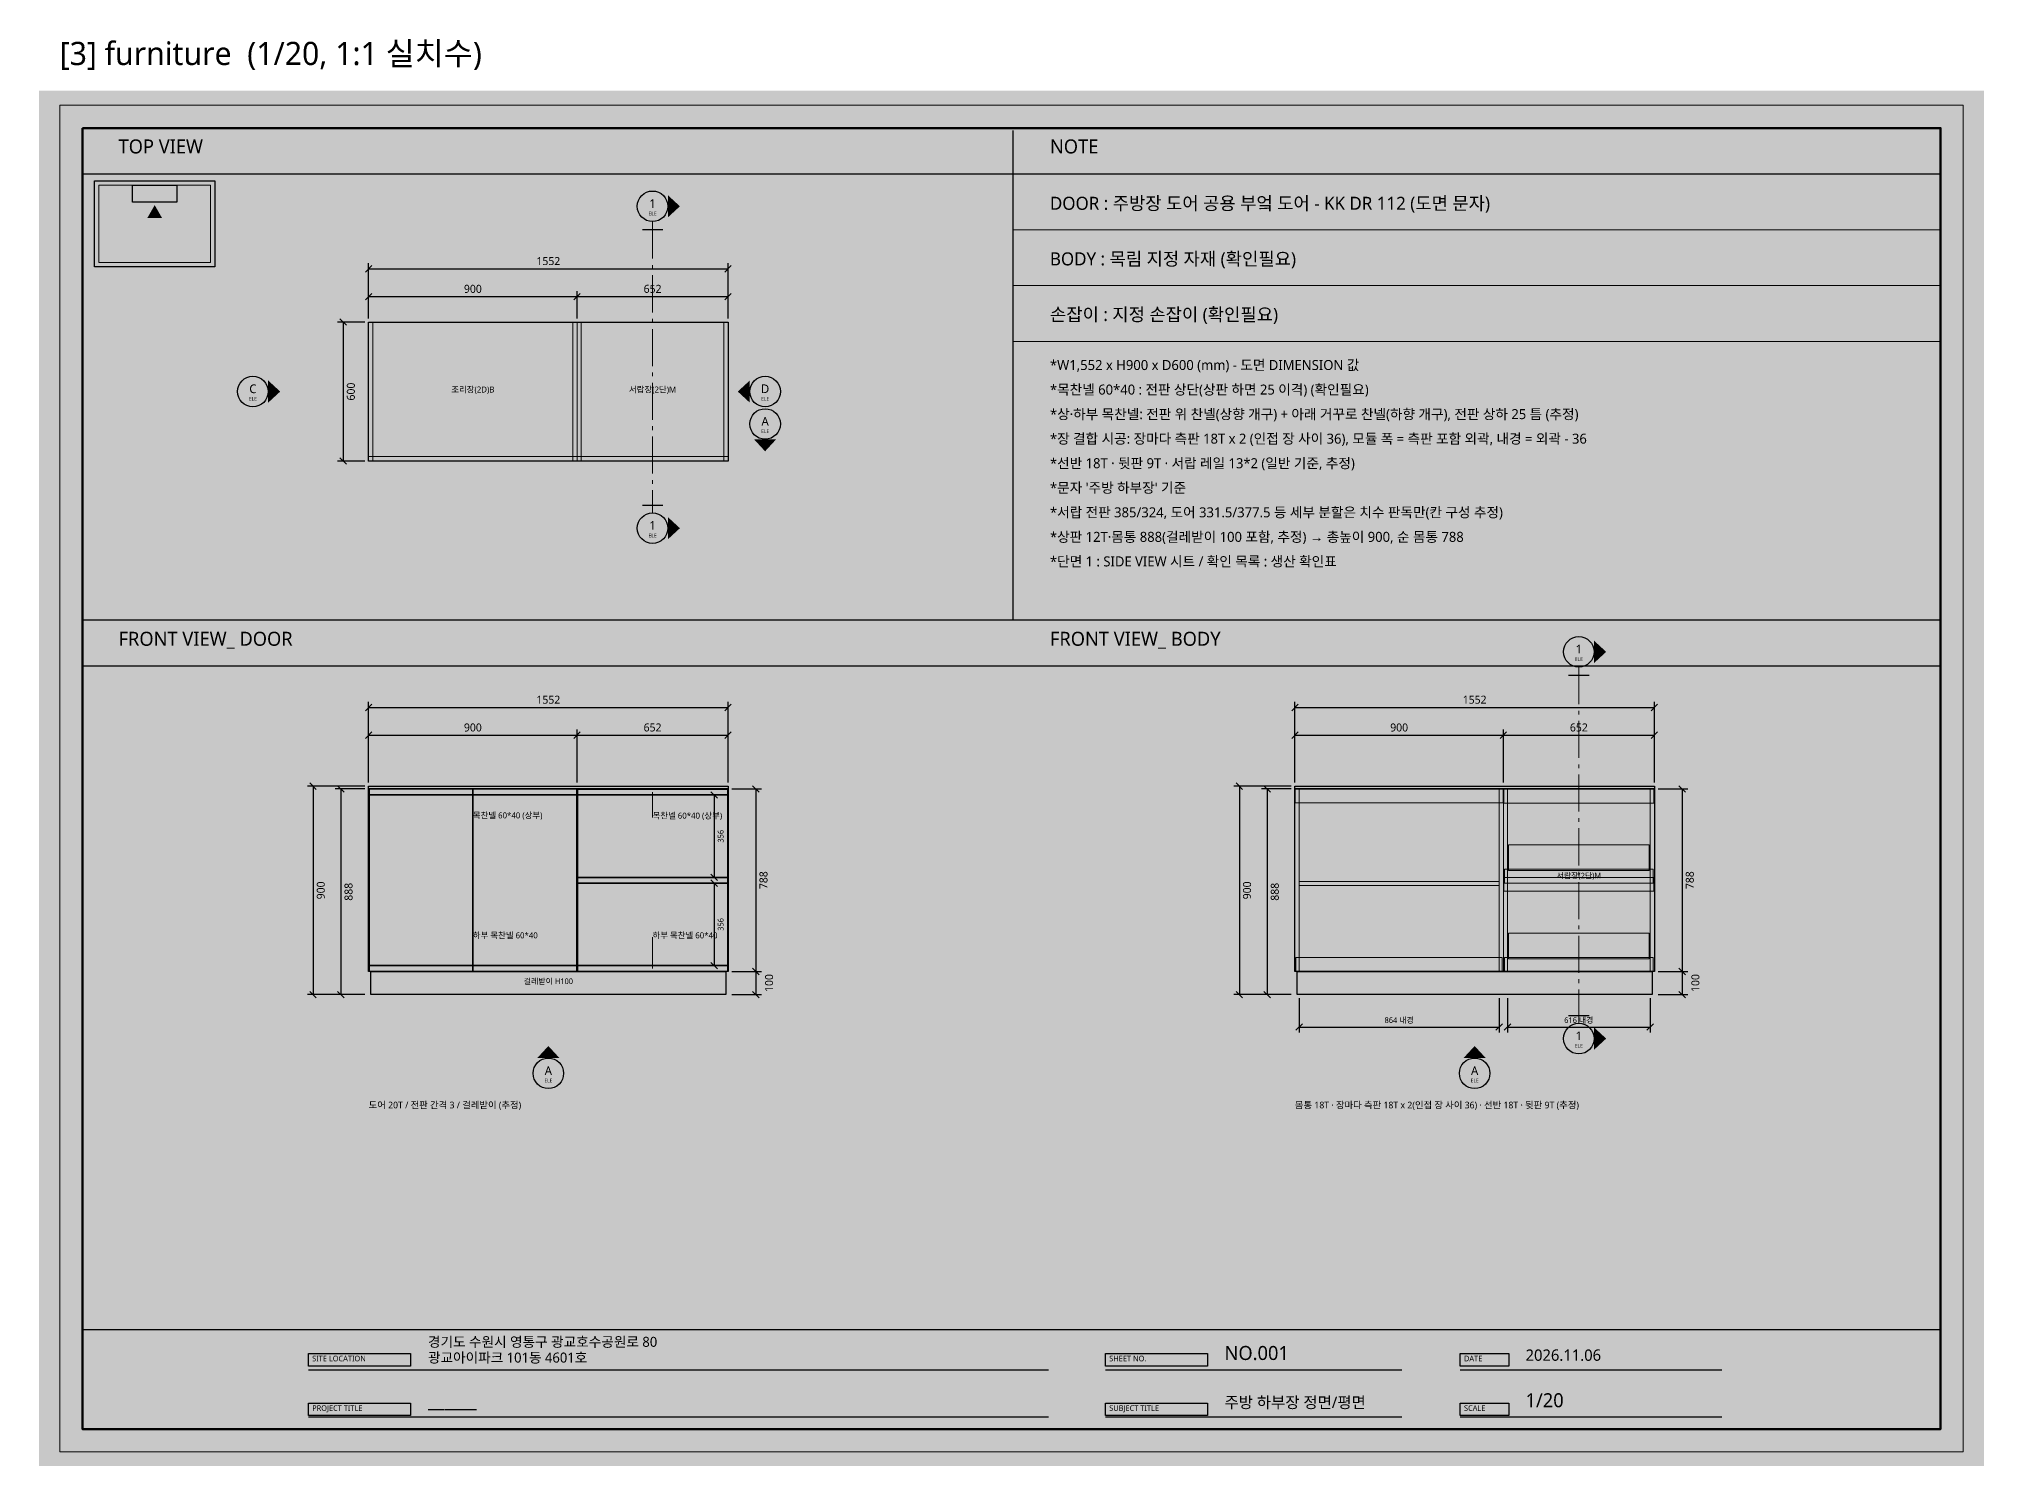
# Model space of a CAD drawing. Header units: millimetres. Extents: x 0 to 56910, y 0 to 7704.
# Drawn here: x 20790 to 29190, y 0 to 6163 of the extents above; entities that cross this region are included whole.
import ezdxf
from ezdxf.enums import TextEntityAlignment as Align

# ---------------------------------------------------------------- set-up
doc = ezdxf.new("R2010")
doc.units = ezdxf.units.MM
doc.header["$LTSCALE"] = 25
doc.layers.add('BG', color=7, linetype='Continuous', lineweight=0)
for name, color, linetype, lineweight, true_color in [('DIM', 7, 'Continuous', 13, 0x969696), ('FRAME', 7, 'Continuous', 100, 0x000000), ('NOTE_BLUE', 7, 'Continuous', 9, 0x0000ff), ('NOTE_RED', 7, 'Continuous', 25, 0xde0038), ('OUTLINE', 7, 'Continuous', 25, 0x000000), ('TEXT', 7, 'Continuous', 13, 0x000000), ('THIN', 7, 'Continuous', 5, 0x6e6e6e)]:
    doc.layers.add(name, color=color, linetype=linetype, lineweight=lineweight, true_color=true_color)
doc.layers.add('SHEET_FRAME_INFO', color=8, linetype='Continuous')
doc.styles.add('MALGUN', font='malgun.ttf')
doc.dimstyles.new('KAB', dxfattribs={"dimscale": 25, "dimtxt": 1.73, "dimasz": 0, "dimexe": 1.2, "dimexo": 0.8, "dimgap": 0.8, "dimtad": 1, "dimdec": 0, "dimtxsty": 'MALGUN', "dimtsz": 0.7, "dimcen": 2.5, "dimclrd": 256, "dimclre": 256, "dimclrt": 256, "dimazin": 3, "dimtfac": 1, "dimtmove": 0, "dimatfit": 3})

# ---------------------------------------------------------------- blocks, each defined once
blk = doc.blocks.new('FRAME_SHEET3')
at = {"layer": 'FRAME', "true_color": 0x555555}
h = blk.add_hatch(color=7, dxfattribs=at)
h.dxf.hatch_style = 1
h.paths.add_polyline_path([(1164, 486), (1604, 486), (1604, 432), (1164, 432)])
h = blk.add_hatch(color=7, dxfattribs=at)
h.dxf.hatch_style = 1
h.paths.add_polyline_path([(4606, 486), (5046, 486), (5046, 432), (4606, 432)])
h = blk.add_hatch(color=7, dxfattribs=at)
h.dxf.hatch_style = 1
h.paths.add_polyline_path([(6138, 486), (6348, 486), (6348, 432), (6138, 432)])
h = blk.add_hatch(color=7, dxfattribs=at)
h.dxf.hatch_style = 1
h.paths.add_polyline_path([(1164, 272), (1604, 272), (1604, 218), (1164, 218)])
h = blk.add_hatch(color=7, dxfattribs=at)
h.dxf.hatch_style = 1
h.paths.add_polyline_path([(4606, 272), (5046, 272), (5046, 218), (4606, 218)])
h = blk.add_hatch(color=7, dxfattribs=at)
h.dxf.hatch_style = 1
h.paths.add_polyline_path([(6138, 272), (6348, 272), (6348, 218), (6138, 218)])
at = {"layer": 'FRAME', "lineweight": 25, "true_color": 0x000000}
for p, q in [((4206, 5768), (4206, 3654)), ((188, 5580), (8212, 5580)), ((188, 3654), (8212, 3654)), ((188, 3456), (8212, 3456)), ((188, 590), (8212, 590))]:
    blk.add_line(p, q, dxfattribs=at)
at = {"layer": 'FRAME', "lineweight": 13, "true_color": 0x000000}
for p, q in [((4206, 5338), (8212, 5338)), ((4206, 5098), (8212, 5098)), ((4206, 4856), (8212, 4856))]:
    blk.add_line(p, q, dxfattribs=at)
blk.add_lwpolyline([(90, 5876), (8310, 5876), (8310, 62), (90, 62)], close=True, dxfattribs=at)
at = {"layer": 'FRAME', "lineweight": 100, "true_color": 0x000000}
blk.add_lwpolyline([(188, 5778), (8212, 5778), (8212, 160), (188, 160)], close=True, dxfattribs=at)
at = {"layer": 'OUTLINE', "lineweight": 25, "true_color": 0x000000}
for p, q in [((1164, 416), (4360, 416)), ((4606, 416), (5886, 416)), ((6138, 416), (7268, 416)), ((1164, 212), (4360, 212)), ((4606, 212), (5886, 212)), ((6138, 212), (7268, 212))]:
    blk.add_line(p, q, dxfattribs=at)
for points in [[(1164, 486), (1604, 486), (1604, 432), (1164, 432)], [(4606, 486), (5046, 486), (5046, 432), (4606, 432)], [(6138, 486), (6348, 486), (6348, 432), (6138, 432)], [(1164, 272), (1604, 272), (1604, 218), (1164, 218)], [(4606, 272), (5046, 272), (5046, 218), (4606, 218)], [(6138, 272), (6348, 272), (6348, 218), (6138, 218)]]:
    blk.add_lwpolyline(points, close=True, dxfattribs=at)
at = {"layer": 'TEXT', "true_color": 0x000000, "style": 'MALGUN'}
for s, height, p in [('TOP VIEW', 60.48, (344, 5650)), ('NOTE', 60.48, (4366, 5650)), ('FRONT VIEW_ DOOR', 60.48, (344, 3524)), ('FRONT VIEW_ BODY', 60.48, (4366, 3524)), ('경기도 수원시 영통구 광교호수공원로 80', 43.2, (1680, 502)), ('NO.001', 60.48, (5120, 440)), ('2026.11.06', 48.96, (6420, 440)), ('광교아이파크 101동 4601호', 43.2, (1680, 434)), ('주방 하부장 정면/평면', 48.96, (5120, 236)), ('1/20', 60.48, (6420, 236)), ('______', 60.48, (1680, 236))]:
    blk.add_text(s, height=height, dxfattribs=at).set_placement(p, align=Align.BOTTOM_LEFT)
at = {"layer": 'TEXT', "true_color": 0xffffff, "style": 'MALGUN'}
for s, p in [('SITE LOCATION', (1180, 445)), ('SHEET NO.', (4622, 445)), ('DATE', (6154, 445)), ('PROJECT TITLE', (1180, 231)), ('SUBJECT TITLE', (4622, 231)), ('SCALE', (6154, 231))]:
    blk.add_text(s, height=24.48, dxfattribs=at).set_placement(p, align=Align.BOTTOM_LEFT)
blk = doc.blocks.new('KEYPLAN_S3')
at = {"layer": 'OUTLINE', "true_color": 0xde0038}
h = blk.add_hatch(color=7, dxfattribs=at)
h.dxf.hatch_style = 1
h.paths.add_polyline_path([(468, 5389.1), (532, 5389.1), (500, 5445.1)])
at = {"layer": 'OUTLINE', "lineweight": 25, "true_color": 0x000000}
for points in [[(240, 5550), (760, 5550), (760, 5178.6), (240, 5178.6)], [(403.9, 5531.4), (596.1, 5531.4), (596.1, 5457.1), (403.9, 5457.1)]]:
    blk.add_lwpolyline(points, close=True, dxfattribs=at)
at = {"layer": 'THIN', "lineweight": 5, "true_color": 0x6e6e6e}
blk.add_lwpolyline([(258.6, 5531.4), (741.4, 5531.4), (741.4, 5197.1), (258.6, 5197.1)], close=True, dxfattribs=at)
blk = doc.blocks.new('NOTE_S3')
at = {"layer": 'NOTE_BLUE', "true_color": 0x0000ff, "style": 'MALGUN'}
for s, p in [('*상·하부 목찬넬: 전판 위 찬넬(상향 개구) + 아래 거꾸로 찬넬(하향 개구), 전판 상하 25 틈 (추정)', (4366, 4508)), ('*장 결합 시공: 장마다 측판 18T x 2 (인접 장 사이 36), 모듈 폭 = 측판 포함 외곽, 내경 = 외곽 - 36', (4366, 4402))]:
    blk.add_text(s, height=43.2, dxfattribs=at).set_placement(p, align=Align.BOTTOM_LEFT)
at = {"layer": 'NOTE_RED', "true_color": 0xde0038, "style": 'MALGUN'}
for s, height, p in [('손잡이 : 지정 손잡이 (확인필요)', 56.16, (4366, 4928)), ('*목찬넬 60*40 : 전판 상단(상판 하면 25 이격) (확인필요)', 43.2, (4366, 4614)), ("*문자 '주방 하부장' 기준", 43.2, (4366, 4190)), ('*서랍 전판 385/324, 도어 331.5/377.5 등 세부 분할은 치수 판독만(칸 구성 추정)', 43.2, (4366, 4084)), ('*상판 12T·몸통 888(걸레받이 100 포함, 추정) → 총높이 900, 순 몸통 788', 43.2, (4366, 3978))]:
    blk.add_text(s, height=height, dxfattribs=at).set_placement(p, align=Align.BOTTOM_LEFT)
at = {"layer": 'TEXT', "true_color": 0x000000, "style": 'MALGUN'}
for s, height, p in [('DOOR : 주방장 도어 공용 부엌 도어 - KK DR 112 (도면 문자)', 56.16, (4366, 5408)), ('BODY : 목림 지정 자재 (확인필요)', 56.16, (4366, 5168)), ('*W1,552 x H900 x D600 (mm) - 도면 DIMENSION 값', 43.2, (4366, 4720)), ('*선반 18T · 뒷판 9T · 서랍 레일 13*2 (일반 기준, 추정)', 43.2, (4366, 4296)), ('*단면 1 : SIDE VIEW 시트 / 확인 목록 : 생산 확인표', 43.2, (4366, 3872))]:
    blk.add_text(s, height=height, dxfattribs=at).set_placement(p, align=Align.BOTTOM_LEFT)
blk = doc.blocks.new('VIEW_TOP_S3')
at = {"layer": 'OUTLINE', "true_color": 0x000000}
h = blk.add_hatch(color=7, dxfattribs=at)
h.dxf.hatch_style = 1
h.paths.add_polyline_path([(2716, 5488), (2716, 5392), (2768, 5440)])
h = blk.add_hatch(color=7, dxfattribs=at)
h.dxf.hatch_style = 1
h.paths.add_polyline_path([(990, 4688), (990, 4592), (1042, 4640)])
h = blk.add_hatch(color=7, dxfattribs=at)
h.dxf.hatch_style = 1
h.paths.add_polyline_path([(3070, 4688), (3070, 4592), (3018, 4640)])
h = blk.add_hatch(color=7, dxfattribs=at)
h.dxf.hatch_style = 1
h.paths.add_polyline_path([(3088, 4434), (3184, 4434), (3136, 4382)])
h = blk.add_hatch(color=7, dxfattribs=at)
h.dxf.hatch_style = 1
h.paths.add_polyline_path([(2716, 4098), (2716, 4002), (2768, 4050)])
at = {"layer": 'FRAME', "lineweight": 25, "true_color": 0x000000}
for p, q in [((2606, 5340), (2694, 5340)), ((2606, 4150), (2694, 4150))]:
    blk.add_line(p, q, dxfattribs=at)
at = {"layer": 'FRAME', "lineweight": 13, "true_color": 0x000000}
for p, q in [((2650, 5374), (2650, 5214)), ((2650, 5186), (2650, 5170)), ((2650, 5142), (2650, 4982)), ((2650, 4954), (2650, 4938)), ((2650, 4910), (2650, 4750)), ((2650, 4722), (2650, 4706)), ((2650, 4678), (2650, 4518)), ((2650, 4490), (2650, 4474)), ((2650, 4446), (2650, 4286)), ((2650, 4258), (2650, 4242)), ((2650, 4214), (2650, 4116))]:
    blk.add_line(p, q, dxfattribs=at)
at = {"layer": 'OUTLINE', "lineweight": 25, "true_color": 0x000000}
blk.add_lwpolyline([(1424, 4940), (2976, 4940), (2976, 4340), (1424, 4340)], close=True, dxfattribs=at)
for centre in [(2650, 5440), (924, 4640), (3136, 4640), (3136, 4500), (2650, 4050)]:
    blk.add_circle(centre, 66, dxfattribs=at)
at = {"layer": 'THIN', "lineweight": 5, "true_color": 0x6e6e6e}
for p, q in [((1424, 4360), (2324, 4360)), ((2324, 4360), (2976, 4360))]:
    blk.add_line(p, q, dxfattribs=at)
for points in [[(1424, 4940), (2324, 4940), (2324, 4340), (1424, 4340)], [(1424, 4940), (1442, 4940), (1442, 4340), (1424, 4340)], [(2306, 4940), (2324, 4940), (2324, 4340), (2306, 4340)], [(2324, 4940), (2976, 4940), (2976, 4340), (2324, 4340)], [(2324, 4940), (2342, 4940), (2342, 4340), (2324, 4340)], [(2958, 4940), (2976, 4940), (2976, 4340), (2958, 4340)]]:
    blk.add_lwpolyline(points, close=True, dxfattribs=at)
at = {"layer": 'TEXT', "true_color": 0x000000, "style": 'MALGUN'}
for s, height, p in [('1', 37.4, (2650, 5422)), ('ELE', 15.84, (2650, 5396)), ('C', 37.4, (924, 4622)), ('D', 37.4, (3136, 4622)), ('ELE', 15.84, (924, 4596)), ('ELE', 15.84, (3136, 4596)), ('A', 37.4, (3136, 4482)), ('ELE', 15.84, (3136, 4456)), ('1', 37.4, (2650, 4032)), ('ELE', 15.84, (2650, 4006))]:
    blk.add_text(s, height=height, dxfattribs=at).set_placement(p, align=Align.BOTTOM_CENTER)
at = {"layer": 'TEXT', "true_color": 0x5a5a5a, "style": 'MALGUN'}
for s, p in [('조리장(2D)B', (1874, 4628)), ('서랍장(2단)M', (2650, 4628))]:
    blk.add_text(s, height=25.92, dxfattribs=at).set_placement(p, align=Align.BOTTOM_CENTER)
at = {"layer": 'DIM', "lineweight": 13, "true_color": 0x5a5a5a}
for base, p1, p2 in [((1424, 5170), (1424, 4940), (2976, 4940)), ((1424, 5050), (1424, 4940), (2324, 4940)), ((2324, 5050), (2324, 4940), (2976, 4940))]:
    blk.add_linear_dim(base=base, p1=p1, p2=p2, dimstyle='KAB', override={"dimscale": 20, "dimtxt": 1.728, "dimtsz": 0.7}, dxfattribs=at).render()
blk.add_linear_dim(base=(1314, 4940), p1=(1424, 4940), p2=(1424, 4340), angle=90, dimstyle='KAB', override={"dimscale": 20, "dimtxt": 1.728, "dimtsz": 0.7}, dxfattribs=at).render()
blk = doc.blocks.new('VIEW_FRONT_DOOR_S3')
at = {"layer": 'OUTLINE', "true_color": 0x000000}
h = blk.add_hatch(color=7, dxfattribs=at)
h.dxf.hatch_style = 1
h.paths.add_polyline_path([(2152, 1762), (2248, 1762), (2200, 1814)])
at = {"layer": 'NOTE_BLUE', "lineweight": 9, "true_color": 0x0000ff}
for p, q in [((1874, 2801.6), (1874, 2911.5)), ((2650, 2800.6), (2650, 2910.5)), ((1874, 2283.6), (1874, 2148.5)), ((2650, 2283.6), (2650, 2148.5))]:
    blk.add_line(p, q, dxfattribs=at)
at = {"layer": 'OUTLINE', "lineweight": 25, "true_color": 0x000000}
blk.add_line((2324, 2136), (2324, 2924), dxfattribs=at)
for points in [[(1424, 2936), (2976, 2936), (2976, 2924), (1424, 2924)], [(1424, 2924), (2976, 2924), (2976, 2136), (1424, 2136)], [(1427, 2924), (1872.5, 2924), (1872.5, 2899), (1427, 2899)], [(1427, 2899), (1872.5, 2899), (1872.5, 2161), (1427, 2161)], [(1875.5, 2924), (2321, 2924), (2321, 2899), (1875.5, 2899)], [(1875.5, 2899), (2321, 2899), (2321, 2161), (1875.5, 2161)], [(2327, 2923), (2973, 2923), (2973, 2898), (2327, 2898)], [(2327, 2898), (2973, 2898), (2973, 2542), (2327, 2542)], [(2327, 2542), (2973, 2542), (2973, 2517), (2327, 2517)], [(2327, 2517), (2973, 2517), (2973, 2161), (2327, 2161)], [(1427, 2161), (1872.5, 2161), (1872.5, 2136), (1427, 2136)], [(1434, 2136), (2966, 2136), (2966, 2036), (1434, 2036)], [(1875.5, 2161), (2321, 2161), (2321, 2136), (1875.5, 2136)], [(2327, 2161), (2973, 2161), (2973, 2136), (2327, 2136)]]:
    blk.add_lwpolyline(points, close=True, dxfattribs=at)
blk.add_circle((2200, 1696), 66, dxfattribs=at)
at = {"layer": 'NOTE_BLUE', "true_color": 0x0000ff, "style": 'MALGUN'}
for s, height, p in [('목찬넬 60*40 (상부)', 25.92, (1874, 2789)), ('목찬넬 60*40 (상부)', 25.92, (2650, 2788)), ('하부 목찬넬 60*40', 25.92, (1874, 2271)), ('하부 목찬넬 60*40', 25.92, (2650, 2271)), ('도어 20T / 전판 간격 3 / 걸레받이 (추정)', 28.8, (1424, 1536))]:
    blk.add_text(s, height=height, dxfattribs=at).set_placement(p, align=Align.BOTTOM_LEFT)
at = {"layer": 'TEXT', "true_color": 0x5a5a5a, "style": 'MALGUN'}
blk.add_text('걸레받이 H100', height=24.48, dxfattribs=at).set_placement((2200, 2074), align=Align.BOTTOM_CENTER)
at = {"layer": 'TEXT', "true_color": 0x000000, "style": 'MALGUN'}
for s, height, p in [('A', 37.4, (2200, 1678)), ('ELE', 15.84, (2200, 1652))]:
    blk.add_text(s, height=height, dxfattribs=at).set_placement(p, align=Align.BOTTOM_CENTER)
at = {"layer": 'DIM', "lineweight": 13, "true_color": 0x5a5a5a}
for base, p1, p2 in [((1424, 3276), (1424, 2936), (2976, 2936)), ((1424, 3156), (1424, 2936), (2324, 2936)), ((2324, 3156), (2324, 2936), (2976, 2936))]:
    blk.add_linear_dim(base=base, p1=p1, p2=p2, dimstyle='KAB', override={"dimscale": 20, "dimtxt": 1.728, "dimtsz": 0.7}, dxfattribs=at).render()
for base, p1, p2, override in [((1184, 2936), (1424, 2936), (1424, 2036), {"dimscale": 20, "dimtxt": 1.728, "dimtsz": 0.7}), ((1304, 2924), (1424, 2924), (1424, 2036), {"dimscale": 20, "dimtxt": 1.728, "dimtsz": 0.7}), ((2916, 2898), (2916, 2898), (2916, 2542), {"dimscale": 20, "dimtxt": 1.224, "dimtsz": 0.7, "dimse1": 1, "dimse2": 1}), ((3096, 2924), (2976, 2924), (2976, 2136), {"dimscale": 20, "dimtxt": 1.728, "dimtsz": 0.7}), ((2916, 2517), (2916, 2517), (2916, 2161), {"dimscale": 20, "dimtxt": 1.224, "dimtsz": 0.7, "dimse1": 1, "dimse2": 1}), ((3096, 2136), (2976, 2136), (2976, 2036), {"dimscale": 20, "dimtxt": 1.728, "dimtsz": 0.7})]:
    blk.add_linear_dim(base=base, p1=p1, p2=p2, angle=90, dimstyle='KAB', override=override, dxfattribs=at).render()
blk = doc.blocks.new('VIEW_FRONT_BODY_S3')
at = {"layer": 'OUTLINE', "true_color": 0x000000}
h = blk.add_hatch(color=7, dxfattribs=at)
h.dxf.hatch_style = 1
h.paths.add_polyline_path([(6716, 3564), (6716, 3468), (6768, 3516)])
h = blk.add_hatch(color=7, dxfattribs=at)
h.dxf.hatch_style = 1
h.paths.add_polyline_path([(6716, 1894), (6716, 1798), (6768, 1846)])
h = blk.add_hatch(color=7, dxfattribs=at)
h.dxf.hatch_style = 1
h.paths.add_polyline_path([(6152, 1762), (6248, 1762), (6200, 1814)])
at = {"layer": 'FRAME', "lineweight": 13, "true_color": 0x000000}
for p, q in [((6650, 3450), (6650, 3290)), ((6650, 3262), (6650, 3246)), ((6650, 3218), (6650, 3058)), ((6650, 3030), (6650, 3014)), ((6650, 2986), (6650, 2826)), ((6650, 2798), (6650, 2782)), ((6650, 2754), (6650, 2594)), ((6650, 2566), (6650, 2550)), ((6650, 2522), (6650, 2362)), ((6650, 2334), (6650, 2318)), ((6650, 2290), (6650, 2130)), ((6650, 2102), (6650, 2086)), ((6650, 2058), (6650, 1912))]:
    blk.add_line(p, q, dxfattribs=at)
at = {"layer": 'FRAME', "lineweight": 25, "true_color": 0x000000}
for p, q in [((6606, 3416), (6694, 3416)), ((6606, 1946), (6694, 1946))]:
    blk.add_line(p, q, dxfattribs=at)
at = {"layer": 'NOTE_BLUE', "lineweight": 9, "true_color": 0x0000ff}
for points in [[(5425.5, 2924), (6322.5, 2924), (6322.5, 2864), (5425.5, 2864)], [(6325.5, 2923), (6974.5, 2923), (6974.5, 2863), (6325.5, 2863)], [(6325.5, 2542), (6974.5, 2542), (6974.5, 2482), (6325.5, 2482)], [(6328.5, 2577), (6971.5, 2577), (6971.5, 2517), (6328.5, 2517)], [(5428.5, 2196), (6319.5, 2196), (6319.5, 2136), (5428.5, 2136)], [(6328.5, 2196), (6971.5, 2196), (6971.5, 2136), (6328.5, 2136)]]:
    blk.add_lwpolyline(points, close=True, dxfattribs=at)
at = {"layer": 'OUTLINE', "lineweight": 25, "true_color": 0x000000}
for points in [[(5424, 2936), (6976, 2936), (6976, 2924), (5424, 2924)], [(5424, 2924), (6976, 2924), (6976, 2136), (5424, 2136)], [(5434, 2136), (6966, 2136), (6966, 2036), (5434, 2036)]]:
    blk.add_lwpolyline(points, close=True, dxfattribs=at)
for centre in [(6650, 3516), (6650, 1846), (6200, 1696)]:
    blk.add_circle(centre, 66, dxfattribs=at)
at = {"layer": 'THIN', "lineweight": 5, "true_color": 0x6e6e6e}
for p, q in [((5424, 2136), (6324, 2136)), ((6324, 2136), (6976, 2136))]:
    blk.add_line(p, q, dxfattribs=at)
for points in [[(5424, 2924), (5442, 2924), (5442, 2136), (5424, 2136)], [(6306, 2924), (6324, 2924), (6324, 2136), (6306, 2136)], [(6324, 2924), (6342, 2924), (6342, 2136), (6324, 2136)], [(6958, 2924), (6976, 2924), (6976, 2136), (6958, 2136)], [(6346, 2682), (6954, 2682), (6954, 2572), (6346, 2572)], [(5442, 2525), (6306, 2525), (6306, 2507), (5442, 2507)], [(6346, 2301), (6954, 2301), (6954, 2191), (6346, 2191)]]:
    blk.add_lwpolyline(points, close=True, dxfattribs=at)
at = {"layer": 'NOTE_BLUE', "true_color": 0x0000ff, "style": 'MALGUN'}
blk.add_text('몸통 18T · 장마다 측판 18T x 2(인접 장 사이 36) · 선반 18T · 뒷판 9T (추정)', height=28.8, dxfattribs=at).set_placement((5424, 1536), align=Align.BOTTOM_LEFT)
at = {"layer": 'TEXT', "true_color": 0x000000, "style": 'MALGUN'}
for s, height, p in [('1', 37.4, (6650, 3498)), ('ELE', 15.84, (6650, 3472)), ('1', 37.4, (6650, 1828)), ('ELE', 15.84, (6650, 1802)), ('A', 37.4, (6200, 1678)), ('ELE', 15.84, (6200, 1652))]:
    blk.add_text(s, height=height, dxfattribs=at).set_placement(p, align=Align.BOTTOM_CENTER)
at = {"layer": 'TEXT', "true_color": 0x5a5a5a, "style": 'MALGUN'}
blk.add_text('서랍장(2단)M', height=24.48, dxfattribs=at).set_placement((6650, 2530), align=Align.BOTTOM_CENTER)
at = {"layer": 'DIM', "lineweight": 13, "true_color": 0x5a5a5a}
for base, p1, p2 in [((5424, 3276), (5424, 2936), (6976, 2936)), ((5424, 3156), (5424, 2936), (6324, 2936)), ((6324, 3156), (6324, 2936), (6976, 2936))]:
    blk.add_linear_dim(base=base, p1=p1, p2=p2, dimstyle='KAB', override={"dimscale": 20, "dimtxt": 1.728, "dimtsz": 0.7}, dxfattribs=at).render()
for base, p1, p2 in [((5184, 2936), (5424, 2936), (5424, 2036)), ((5304, 2924), (5424, 2924), (5424, 2036)), ((7096, 2924), (6976, 2924), (6976, 2136)), ((7096, 2136), (6976, 2136), (6976, 2036))]:
    blk.add_linear_dim(base=base, p1=p1, p2=p2, angle=90, dimstyle='KAB', override={"dimscale": 20, "dimtxt": 1.728, "dimtsz": 0.7}, dxfattribs=at).render()
for base, p1, p2 in [((5442, 1896), (5442, 2036), (6306, 2036)), ((6342, 1896), (6342, 2036), (6958, 2036))]:
    blk.add_linear_dim(base=base, p1=p1, p2=p2, text='<> 내경', dimstyle='KAB', override={"dimscale": 20, "dimtxt": 1.224, "dimtsz": 0.7}, dxfattribs=at).render()

msp = doc.modelspace()

# ---------------------------------------------------------------- hatches: boundary and pattern name
at = {"layer": 'BG', "true_color": 0xffffff}
h = msp.add_hatch(color=7, dxfattribs=at)
h.dxf.hatch_style = 1
h.paths.add_polyline_path([(20790, 0), (29190, 0), (29190, 5940), (20790, 5940)])

# ---------------------------------------------------------------- block references
for name in ['FRAME_SHEET3', 'KEYPLAN_S3', 'VIEW_TOP_S3', 'NOTE_S3', 'VIEW_FRONT_BODY_S3', 'VIEW_FRONT_DOOR_S3']:
    msp.add_blockref(name, (20790, 0))

# ---------------------------------------------------------------- texts
at = {"layer": 'SHEET_FRAME_INFO', "style": 'MALGUN'}
msp.add_text('[3] furniture  (1/20, 1:1 실치수)', height=100, dxfattribs=at).set_placement((20880, 6020), align=Align.BOTTOM_LEFT)

doc.saveas('drawing.dxf')
